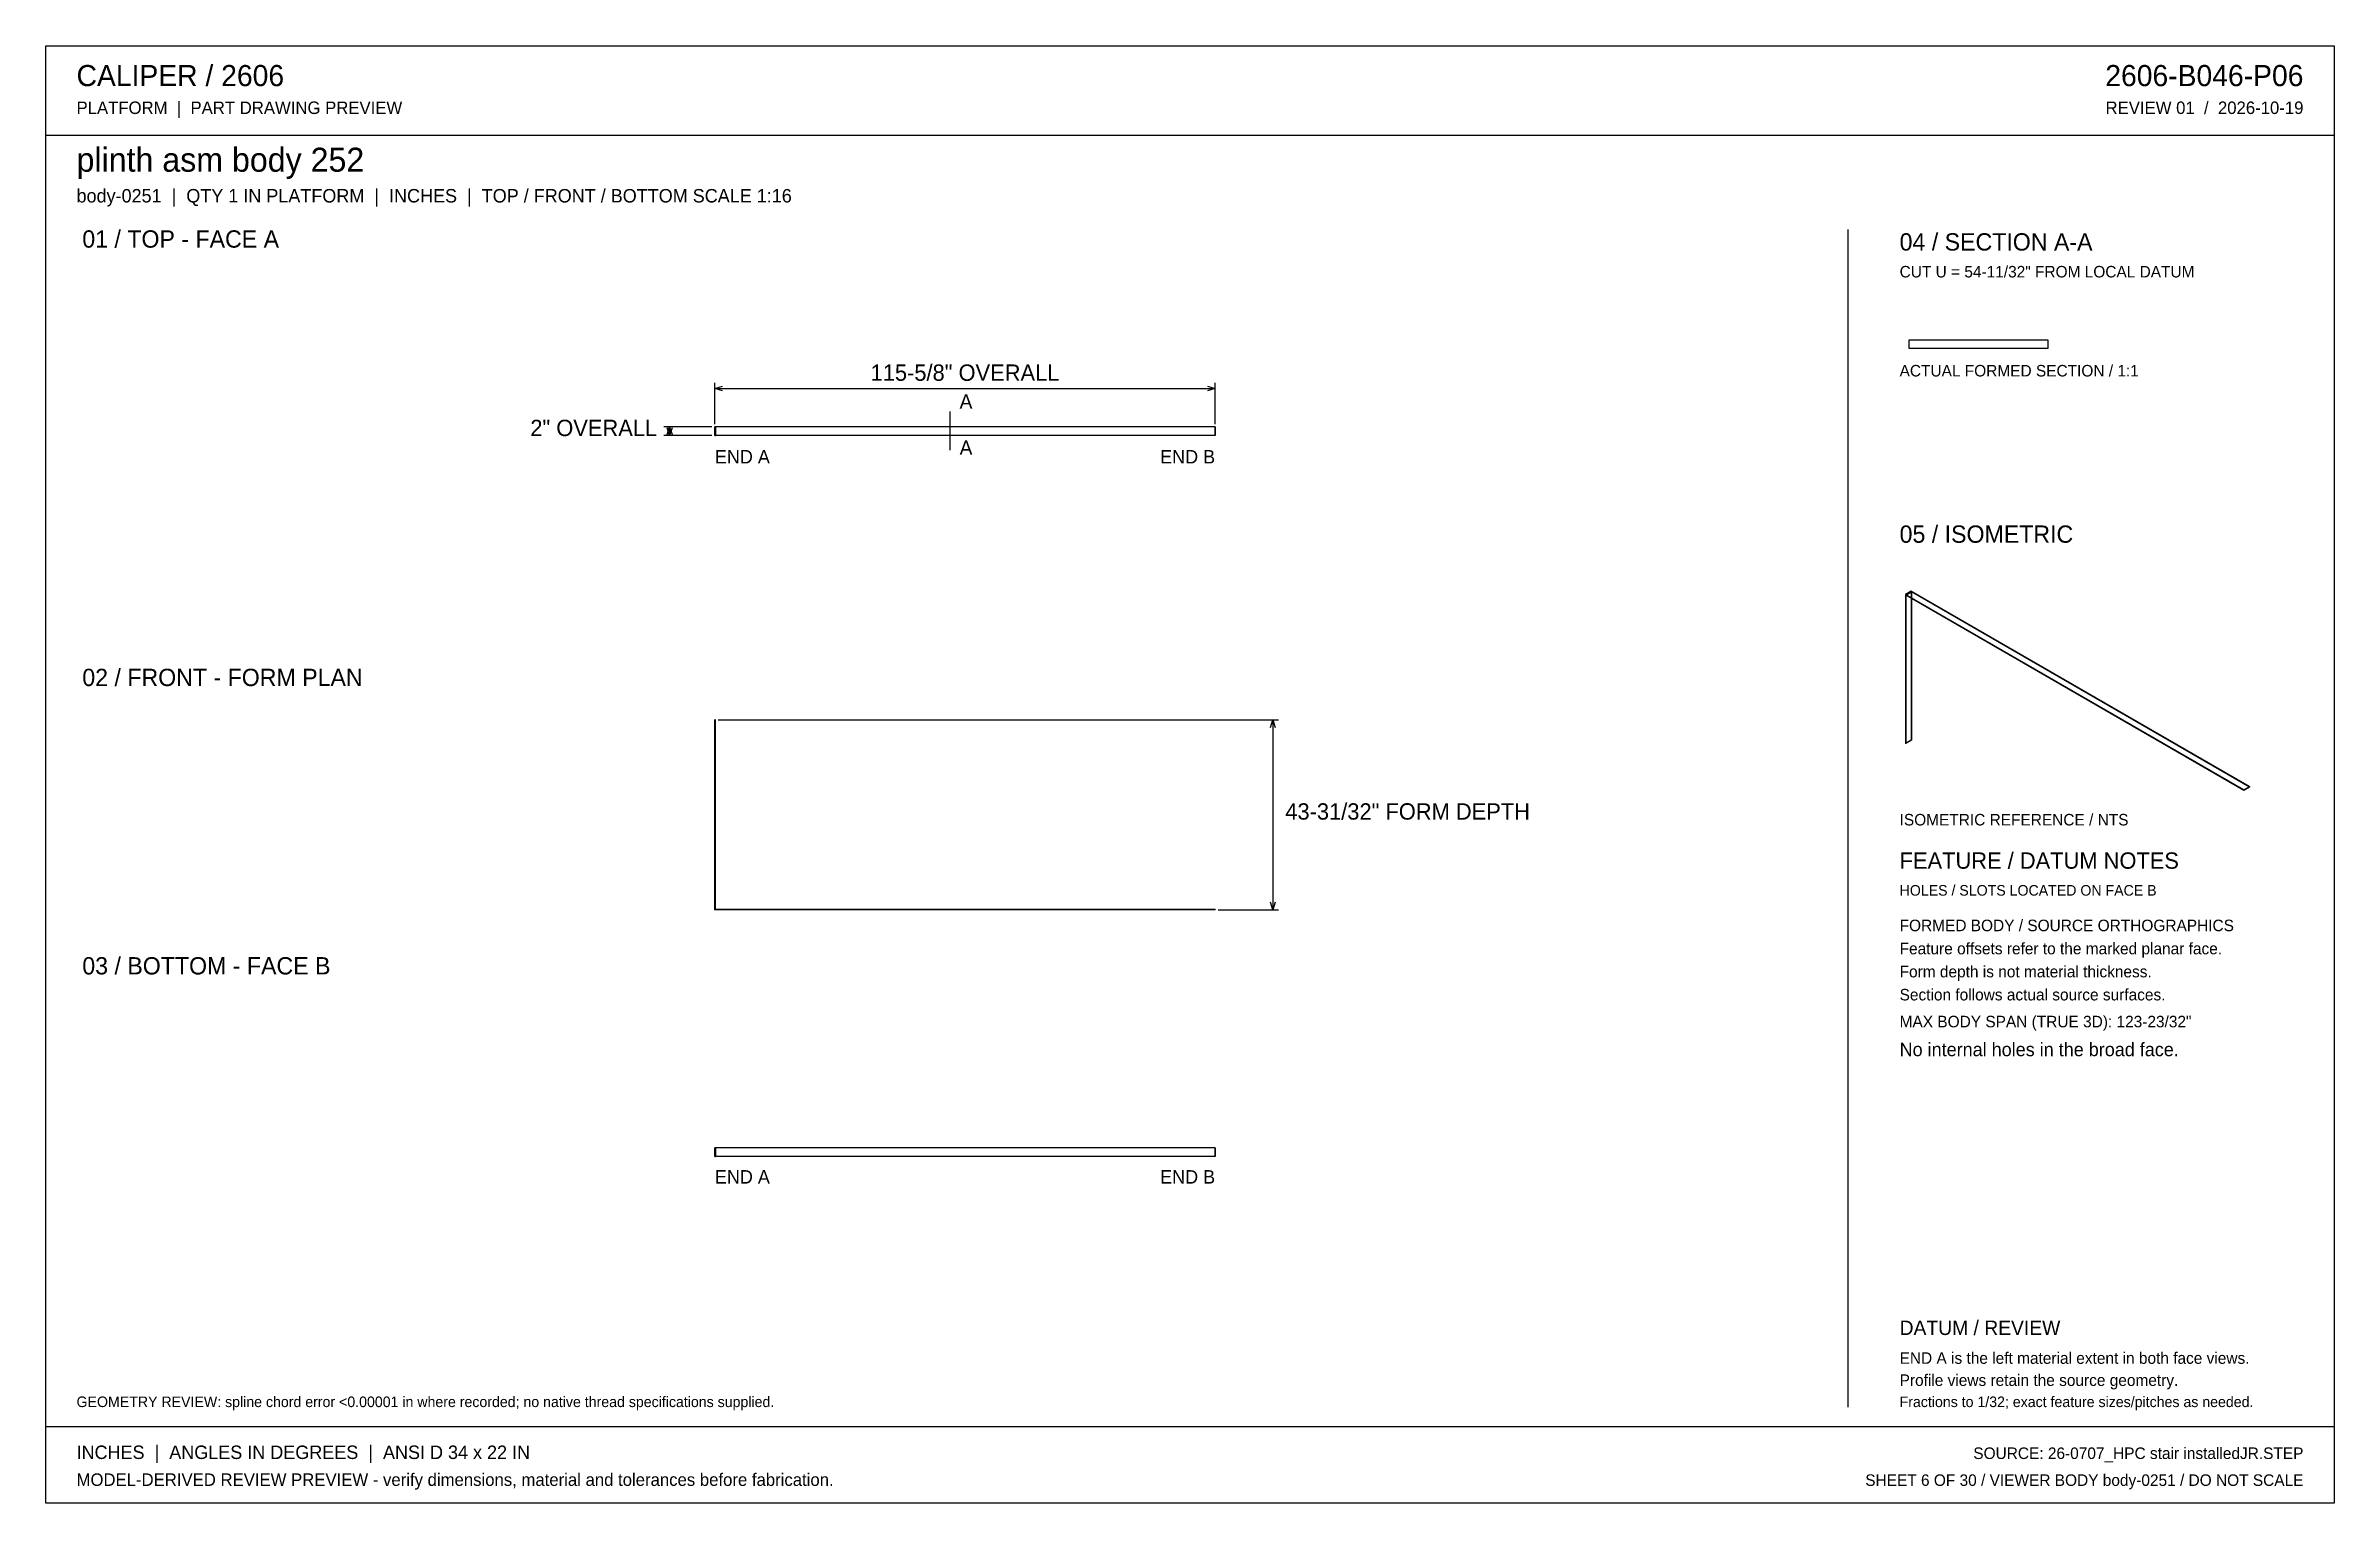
# Model space of a CAD drawing. Header units: inches. Extents: x 8 to 536, y 8 to 344.
import ezdxf
from ezdxf.enums import TextEntityAlignment as Align

# ---------------------------------------------------------------- set-up
doc = ezdxf.new("R2010")
doc.units = ezdxf.units.IN
doc.header["$MEASUREMENT"] = 0

msp = doc.modelspace()

# ---------------------------------------------------------------- linework, layer by layer
at = {"layer": 'ANNOTATION'}
for p, q in [((162.19, 257), (162.19, 266.56)), ((162.19, 265.22), (163.97, 265.78)), ((162.19, 265.22), (277.81, 265.22)), ((163.97, 264.67), (162.19, 265.22)), ((276.03, 265.78), (277.81, 265.22)), ((277.81, 265.22), (276.03, 264.67)), ((277.81, 257), (277.81, 266.56)), ((216.53, 259.89), (216.53, 251)), ((161.52, 256.33), (150.41, 256.33)), ((161.52, 254.33), (150.41, 254.33)), ((151.19, 254.56), (151.74, 256.33)), ((151.74, 254.33), (151.19, 256.11)), ((151.74, 256.33), (151.74, 254.33)), ((151.74, 256.33), (152.3, 254.56)), ((152.3, 256.11), (151.74, 254.33)), ((162.98, 188.67), (292.48, 188.67)), ((290.59, 186.89), (291.15, 188.67)), ((291.15, 188.67), (291.15, 144.7)), ((291.15, 188.67), (291.7, 186.89)), ((278.48, 144.7), (292.48, 144.7)), ((291.15, 144.7), (290.59, 146.48)), ((291.7, 146.48), (291.15, 144.7))]:
    msp.add_line(p, q, dxfattribs=at)
at = {"layer": 'OUTLINE'}
for p, q in [((7.56, 344.44), (536.44, 344.44)), ((7.56, 7.56), (7.56, 344.44)), ((536.44, 344.44), (536.44, 7.56)), ((7.56, 323.78), (536.44, 323.78)), ((424, 302), (424, 29.78)), ((438.22, 276.44), (470.22, 276.44)), ((438.22, 274.44), (438.22, 276.44)), ((470.22, 276.44), (470.22, 274.44)), ((470.22, 274.44), (438.22, 274.44)), ((162.31, 256.33), (162.19, 256.33)), ((277.81, 256.33), (162.19, 256.33)), ((162.19, 256.33), (162.31, 256.33)), ((162.19, 254.33), (162.19, 256.33)), ((162.19, 256.33), (162.19, 254.33)), ((277.81, 254.33), (162.19, 254.33)), ((162.19, 254.33), (162.31, 254.33)), ((162.31, 254.33), (162.19, 254.33)), ((162.31, 254.33), (162.31, 256.33)), ((162.31, 256.33), (162.31, 254.33)), ((277.81, 256.33), (162.31, 256.33)), ((277.81, 254.33), (162.31, 254.33)), ((277.81, 254.33), (277.81, 256.33)), ((277.81, 256.33), (277.81, 254.33)), ((438.69, 218.35), (437.33, 217.57)), ((437.33, 217.57), (437.33, 183.23)), ((515.54, 172.42), (437.33, 217.57)), ((437.33, 217.57), (437.42, 217.42)), ((437.42, 217.42), (438.77, 218.2)), ((437.42, 217.42), (437.42, 183.18)), ((515.54, 172.32), (437.42, 217.42)), ((516.89, 173.2), (438.69, 218.35)), ((438.69, 218.35), (438.69, 184.01)), ((438.77, 218.2), (438.69, 218.35)), ((516.89, 173.1), (438.77, 218.2)), ((438.77, 218.2), (438.77, 183.97)), ((162.19, 144.7), (162.19, 188.67)), ((162.31, 188.67), (162.19, 188.67)), ((162.19, 188.67), (162.31, 188.67)), ((162.19, 144.7), (162.19, 188.67)), ((162.31, 144.83), (162.31, 188.67)), ((162.31, 144.83), (162.31, 188.67)), ((437.33, 183.23), (438.69, 184.01)), ((437.42, 183.18), (437.33, 183.23)), ((438.77, 183.97), (437.42, 183.18)), ((438.69, 184.01), (438.77, 183.97)), ((515.54, 172.42), (516.89, 173.2)), ((516.89, 173.1), (515.54, 172.32)), ((515.54, 172.32), (515.54, 172.42)), ((516.89, 173.2), (516.89, 173.1)), ((162.31, 144.83), (162.19, 144.7)), ((162.19, 144.7), (162.31, 144.83)), ((277.81, 144.7), (162.19, 144.7)), ((277.81, 144.7), (162.19, 144.7)), ((277.81, 144.83), (162.31, 144.83)), ((277.81, 144.83), (162.31, 144.83)), ((277.81, 144.7), (277.81, 144.83)), ((277.81, 144.83), (277.81, 144.7)), ((277.81, 89.67), (162.19, 89.67)), ((162.19, 89.67), (162.31, 89.67)), ((162.31, 89.67), (162.19, 89.67)), ((162.19, 89.67), (162.19, 87.67)), ((162.19, 87.67), (162.19, 89.67)), ((162.31, 87.67), (162.19, 87.67)), ((277.81, 87.67), (162.19, 87.67)), ((162.19, 87.67), (162.31, 87.67)), ((162.31, 89.67), (162.31, 87.67)), ((162.31, 87.67), (162.31, 89.67)), ((277.81, 89.67), (162.31, 89.67)), ((277.81, 87.67), (162.31, 87.67)), ((277.81, 89.67), (277.81, 87.67)), ((277.81, 87.67), (277.81, 89.67)), ((7.56, 25.33), (536.44, 25.33)), ((536.44, 7.56), (7.56, 7.56))]:
    msp.add_line(p, q, dxfattribs=at)

# ---------------------------------------------------------------- texts
at = {"layer": 'ANNOTATION'}
for s, height, p in [('CALIPER / 2606', 4.8889, (14.67, 335.11)), ('PLATFORM  |  PART DRAWING PREVIEW', 2.8889, (14.67, 328.67)), ('plinth asm body 252', 5.5556, (14.67, 315.33)), ('body-0251  |  QTY 1 IN PLATFORM  |  INCHES  |  TOP / FRONT / BOTTOM SCALE 1:16', 3.1111, (14.67, 308.22)), ('01 / TOP - FACE A', 4, (16, 297.78)), ('04 / SECTION A-A', 4, (436, 297.11)), ('CUT U = 54-11/32" FROM LOCAL DATUM', 2.6667, (436, 290.89)), ('ACTUAL FORMED SECTION / 1:1', 2.6667, (436, 268)), ('A', 3.33, (218.75, 260.56)), ('END A', 3.111, (162.19, 247.89)), ('A', 3.33, (218.75, 249.89)), ('05 / ISOMETRIC', 4, (436, 229.56)), ('02 / FRONT - FORM PLAN', 4, (16, 196.44)), ('43-31/32" FORM DEPTH', 3.7778, (294.03, 165.57)), ('ISOMETRIC REFERENCE / NTS', 2.6667, (436, 164.22)), ('FEATURE / DATUM NOTES', 3.7778, (436, 154.22)), ('HOLES / SLOTS LOCATED ON FACE B', 2.4444, (436, 148)), ('FORMED BODY / SOURCE ORTHOGRAPHICS', 2.6667, (436, 139.78)), ('03 / BOTTOM - FACE B', 4, (16, 129.78)), ('Feature offsets refer to the marked planar face.', 2.6667, (436, 134.44)), ('Form depth is not material thickness.', 2.6667, (436, 129.11)), ('Section follows actual source surfaces.', 2.6667, (436, 123.78)), ('MAX BODY SPAN (TRUE 3D): 123-23/32"', 2.6667, (436, 117.56)), ('No internal holes in the broad face.', 3.1111, (436, 110.89)), ('END A', 3.111, (162.19, 81.44)), ('DATUM / REVIEW', 3.3333, (436, 46.44)), ('END A is the left material extent in both face views.', 2.6667, (436, 39.78)), ('Profile views retain the source geometry.', 2.6667, (436, 34.67)), ('GEOMETRY REVIEW: spline chord error <0.00001 in where recorded; no native thread specifications supplied.', 2.44444, (14.67, 29.78)), ('Fractions to 1/32; exact feature sizes/pitches as needed.', 2.4444, (436, 29.78)), ('INCHES  |  ANGLES IN DEGREES  |  ANSI D 34 x 22 IN', 3.1111, (14.67, 17.78)), ('MODEL-DERIVED REVIEW PREVIEW - verify dimensions, material and tolerances before fabrication.', 2.8889, (14.67, 11.56))]:
    msp.add_text(s, height=height, dxfattribs=at).set_placement(p)
for s, height, p in [('2606-B046-P06', 4.8889, (529.33, 335.11)), ('REVIEW 01  /  2026-10-19', 2.8889, (529.33, 328.67)), ('2" OVERALL', 3.778, (148.85, 254.22)), ('END B', 3.111, (277.81, 247.89)), ('END B', 3.111, (277.81, 81.44)), ('SOURCE: 26-0707_HPC stair installedJR.STEP', 2.6667, (529.33, 17.78)), ('SHEET 6 OF 30 / VIEWER BODY body-0251 / DO NOT SCALE', 2.6667, (529.33, 11.56))]:
    msp.add_text(s, height=height, dxfattribs=at).set_placement(p, align=Align.RIGHT)
msp.add_text('115-5/8" OVERALL', height=3.7778, dxfattribs=at).set_placement((220, 267), align=Align.CENTER)

doc.saveas('drawing.dxf')
